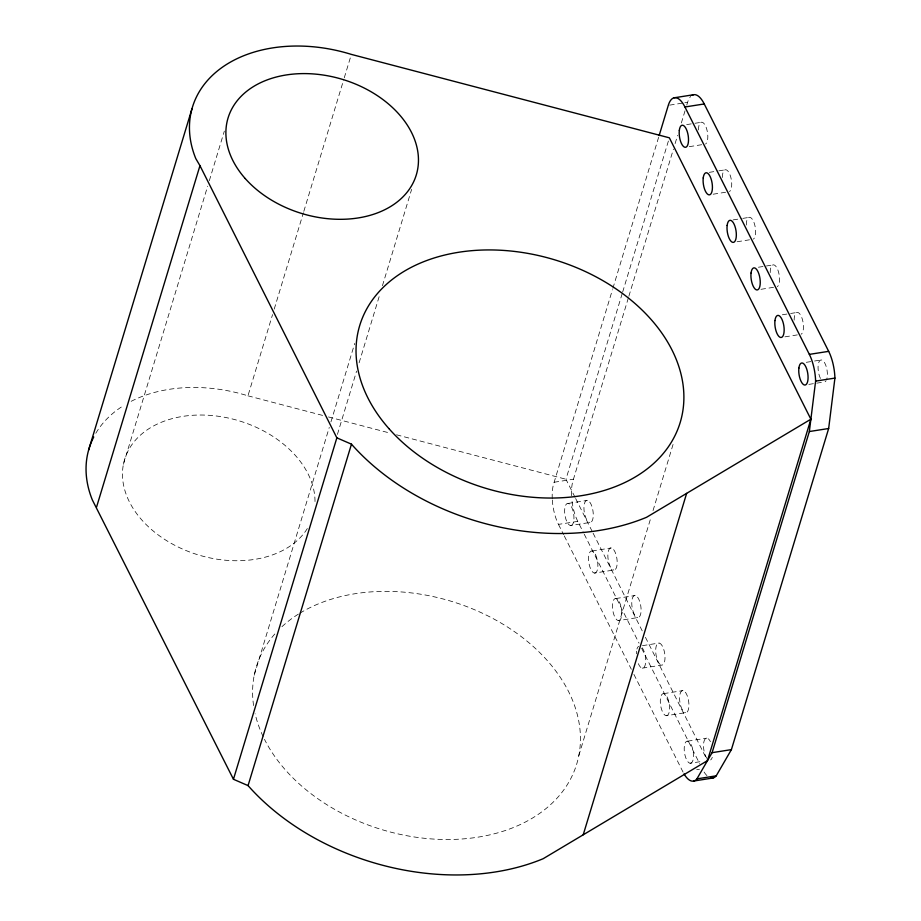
<?xml version="1.0" encoding="UTF-8"?>
<svg xmlns="http://www.w3.org/2000/svg" width="921" height="921" viewBox="0 0 921 921"><rect width="100%" height="100%" fill="white"/><g stroke="black" fill="none" stroke-linecap="round" stroke-linejoin="round"><path stroke-width="0.69" stroke-dasharray="4.61 3.45" d="M123.426 464.288L207.651 186.192M209.32 180.689L224.333 131.116M131.162 401.314A135.525 96.59 16.8 0 1 247.956 395.823L272.558 314.591M274.228 309.088L303.412 212.716M303.826 211.335L343.855 79.171M344.27 77.801L351.362 54.397M254.219 675.231L329.269 427.425M330.938 421.91L354.7 343.441M337.42 434.413L356.6 371.082M359.098 362.828L379.533 295.365M382.445 285.729L411.629 189.358M552.255 498.745A29.23 11.501 81.1 0 1 554.143 482.247L612.465 289.666M612.891 288.296L658.711 136.987M575.003 497.236L565.955 479.242L622.251 293.385M622.665 292.015L668.531 140.568M571.561 495.705A29.23 11.501 81.1 0 1 573.449 479.208L628.444 297.644M628.859 296.263L673.435 149.087M675.105 143.584L677.603 135.329M681.356 122.954L685.097 110.566M686.767 105.063L687.607 102.312A29.23 11.501 81.1 0 1 690.692 96.429M578.814 755.634L650.951 517.464M653.035 510.579L673.884 441.735M669.671 105.132L683.463 102.968M684.844 102.749L687.607 102.312M686.698 124.588L693.594 123.506M694.975 123.287L701.871 122.205M689.265 146.658L701.675 144.712M709.239 172.354L717.517 171.053M718.887 170.834L725.783 169.752M713.176 194.204L725.598 192.259M733.151 219.9L741.428 218.599M742.81 218.381L749.706 217.298M737.099 241.751L749.51 239.805M758.443 267.228L773.617 264.845M761.011 289.298L776.173 286.915M782.355 314.775L789.251 313.693M790.632 313.474L797.528 312.392M784.922 336.844L797.333 334.899M806.266 362.321L813.162 361.228M814.544 361.02L821.44 359.938M808.834 384.391L824.007 382.008M554.143 482.247L573.449 479.208M568.015 503.442L587.322 500.414M552.324 500.034A29.23 11.501 81.1 0 0 558.471 524.394L577.778 521.367L583.58 532.902M570.583 525.523A11.156 4.386 81.1 0 0 572.551 509.348A11.156 4.386 81.1 0 0 564.769 508.576A11.156 4.386 81.1 0 0 570.583 525.523L589.889 522.483A11.156 4.386 81.1 0 0 591.858 506.308A11.156 4.386 81.1 0 0 584.075 505.548A11.156 4.386 81.1 0 0 589.889 522.483M591.927 550.988L611.245 547.96M594.494 573.069A11.156 4.386 81.1 0 0 596.463 556.894A11.156 4.386 81.1 0 0 588.68 556.123A11.156 4.386 81.1 0 0 594.494 573.069L613.8 570.03A11.156 4.386 81.1 0 0 615.769 553.855A11.156 4.386 81.1 0 0 607.987 553.095A11.156 4.386 81.1 0 0 613.8 570.03M615.85 598.535L635.156 595.507M618.405 620.616A11.156 4.386 81.1 0 0 620.374 604.441A11.156 4.386 81.1 0 0 612.592 603.669A11.156 4.386 81.1 0 0 618.405 620.616L637.712 617.577A11.156 4.386 81.1 0 0 639.681 601.401A11.156 4.386 81.1 0 0 631.898 600.642A11.156 4.386 81.1 0 0 637.712 617.577M642.513 645.644L659.068 643.054M642.317 668.162L661.635 665.123A11.156 4.386 81.1 0 0 663.592 648.948A11.156 4.386 81.1 0 0 655.821 648.188A11.156 4.386 81.1 0 0 661.635 665.123M663.673 693.628L682.979 690.6M666.24 715.709A11.156 4.386 81.1 0 0 668.197 699.534A11.156 4.386 81.1 0 0 660.426 698.763A11.156 4.386 81.1 0 0 666.24 715.709L685.546 712.67A11.156 4.386 81.1 0 0 687.515 696.495A11.156 4.386 81.1 0 0 679.733 695.735A11.156 4.386 81.1 0 0 685.546 712.67M687.584 741.175L706.891 738.135M690.151 763.256A11.156 4.386 81.1 0 0 692.12 747.081A11.156 4.386 81.1 0 0 684.338 746.309A11.156 4.386 81.1 0 0 690.151 763.256L701.18 761.517M696.713 769.668L699.476 769.242M247.956 395.823L322.937 415.498M328.498 416.948L389.595 432.985M396.537 434.804L565.955 479.242M575.648 498.514L592.445 531.924M593.101 533.213L642.213 630.862M645.437 637.286L707.478 760.631M584.225 534.18L639.036 643.157M641.615 648.292L699.649 763.67M558.471 524.394L563.629 534.652M564.274 535.93L631.334 669.268M633.913 674.402L682.922 771.833A29.23 11.501 81.1 0 0 684.038 773.905M95.807 433.261A135.525 96.59 16.8 0 1 124.174 405.228M307.326 528.55A98.328 70.077 16.8 0 1 149.329 527.606A98.328 70.077 16.8 0 1 184.591 416.119A98.328 70.077 16.8 0 1 314.936 504.466M299.912 613.179A167.415 119.327 16.8 0 1 546.487 659.678A167.415 119.327 16.8 0 1 497.835 832.826A167.415 119.327 16.8 0 1 264.465 739.31M263.176 736.673A167.415 119.327 16.8 0 1 255.105 713.706M253.586 705.59A167.415 119.327 16.8 0 1 274.895 633.901M281.941 626.683A167.415 119.327 16.8 0 1 298.703 613.916M642.179 647.785A11.156 4.386 81.1 0 1 645.126 665.238A11.156 4.386 81.1 0 1 637.793 662.257M636.365 653.841A11.156 4.386 81.1 0 1 636.515 651.216M636.952 649.006A11.156 4.386 81.1 0 1 638.644 646.346M820.45 378.462A11.156 4.386 81.1 0 1 818.642 362.851A11.156 4.386 81.1 0 1 824.986 363.484A11.156 4.386 81.1 0 1 826.805 379.095M826.079 380.753A11.156 4.386 81.1 0 1 825.124 381.743M707.04 758.513A11.156 4.386 81.1 0 1 703.828 742.107A11.156 4.386 81.1 0 1 710.448 741.681M712.255 757.292A11.156 4.386 81.1 0 1 710.575 759.952M706.96 775.632A29.23 11.501 81.1 0 1 703.356 770.865M577.778 521.367A29.23 11.501 81.1 0 1 571.849 499.619M698.486 129.953A11.156 4.386 81.1 0 1 705.428 125.751A11.156 4.386 81.1 0 1 705.555 144.021M722.398 177.5A11.156 4.386 81.1 0 1 729.34 173.298A11.156 4.386 81.1 0 1 729.467 191.568M746.309 225.046A11.156 4.386 81.1 0 1 753.251 220.844A11.156 4.386 81.1 0 1 753.378 239.115M770.221 272.593A11.156 4.386 81.1 0 1 777.163 268.391A11.156 4.386 81.1 0 1 777.301 286.661M794.144 320.14A11.156 4.386 81.1 0 1 801.074 315.938A11.156 4.386 81.1 0 1 801.212 334.208"/><path stroke-width="1.38" d="M684.038 773.905A29.23 11.501 81.1 0 0 696.909 778.867L712.094 752.664L809.352 431.535L815.615 381.121A29.23 11.501 81.1 0 0 809.352 354.378L684.936 106.986A29.23 11.501 81.1 0 0 668.289 105.351L659.125 135.606M710.69 777.934A29.23 11.501 81.1 0 0 716.216 775.839L731.401 749.625L828.658 428.507L834.921 378.094A29.23 11.501 81.1 0 0 828.67 351.35L704.243 103.958A29.23 11.501 81.1 0 0 692.005 95.358M88.623 450.035L192.029 108.609M96.555 507.091L199.961 165.665L195.793 158.608A135.525 96.59 16.8 0 1 224.264 65.921A135.525 96.59 16.8 0 1 351.362 54.397L669.36 137.816L810.883 419.205L707.478 760.631L543.171 858.706A215.249 153.416 16.8 0 1 248.06 785.613L233.45 779.27L92.388 500.034A135.525 96.59 16.8 0 1 93.746 436.98M233.45 779.27L336.856 437.843L199.961 165.665M248.06 785.613L351.465 444.175L336.856 437.843M583.223 834.794L686.64 493.368L810.883 419.205M686.64 493.368L646.577 517.28A215.249 153.416 16.8 0 1 351.465 444.175M674.126 97.799L693.432 94.759M684.936 106.986L704.243 103.958M809.352 354.378L828.67 351.35M815.615 381.121L834.921 378.094M809.352 431.535L828.658 428.507M712.094 752.664L731.401 749.625M696.909 778.867L716.216 775.839M693.755 781.02L713.061 777.992M388.904 428.587A167.415 119.327 16.8 0 0 670.741 443.22A167.415 119.327 16.8 0 0 500.126 250.213A167.415 119.327 16.8 0 0 388.904 428.587M245.205 178.524A98.328 70.077 16.8 0 0 410.731 187.124A98.328 70.077 16.8 0 0 310.527 73.761A98.328 70.077 16.8 0 0 245.205 178.524M727.141 225.461A11.156 4.386 81.1 0 0 732.955 242.407A11.156 4.386 81.1 0 0 734.923 226.232A11.156 4.386 81.1 0 0 727.141 225.461M751.052 273.007A11.156 4.386 81.1 0 0 756.866 289.954A11.156 4.386 81.1 0 0 758.835 273.779A11.156 4.386 81.1 0 0 751.052 273.007M774.964 320.554A11.156 4.386 81.1 0 0 780.778 337.5A11.156 4.386 81.1 0 0 782.746 321.325A11.156 4.386 81.1 0 0 774.964 320.554M798.887 368.101A11.156 4.386 81.1 0 0 804.701 385.047A11.156 4.386 81.1 0 0 806.658 368.872A11.156 4.386 81.1 0 0 798.887 368.101M679.318 130.368A11.156 4.386 81.1 0 0 685.132 147.314A11.156 4.386 81.1 0 0 687.101 131.139A11.156 4.386 81.1 0 0 679.318 130.368M703.23 177.914A11.156 4.386 81.1 0 0 709.043 194.861A11.156 4.386 81.1 0 0 711.012 178.686A11.156 4.386 81.1 0 0 703.23 177.914"/></g></svg>
